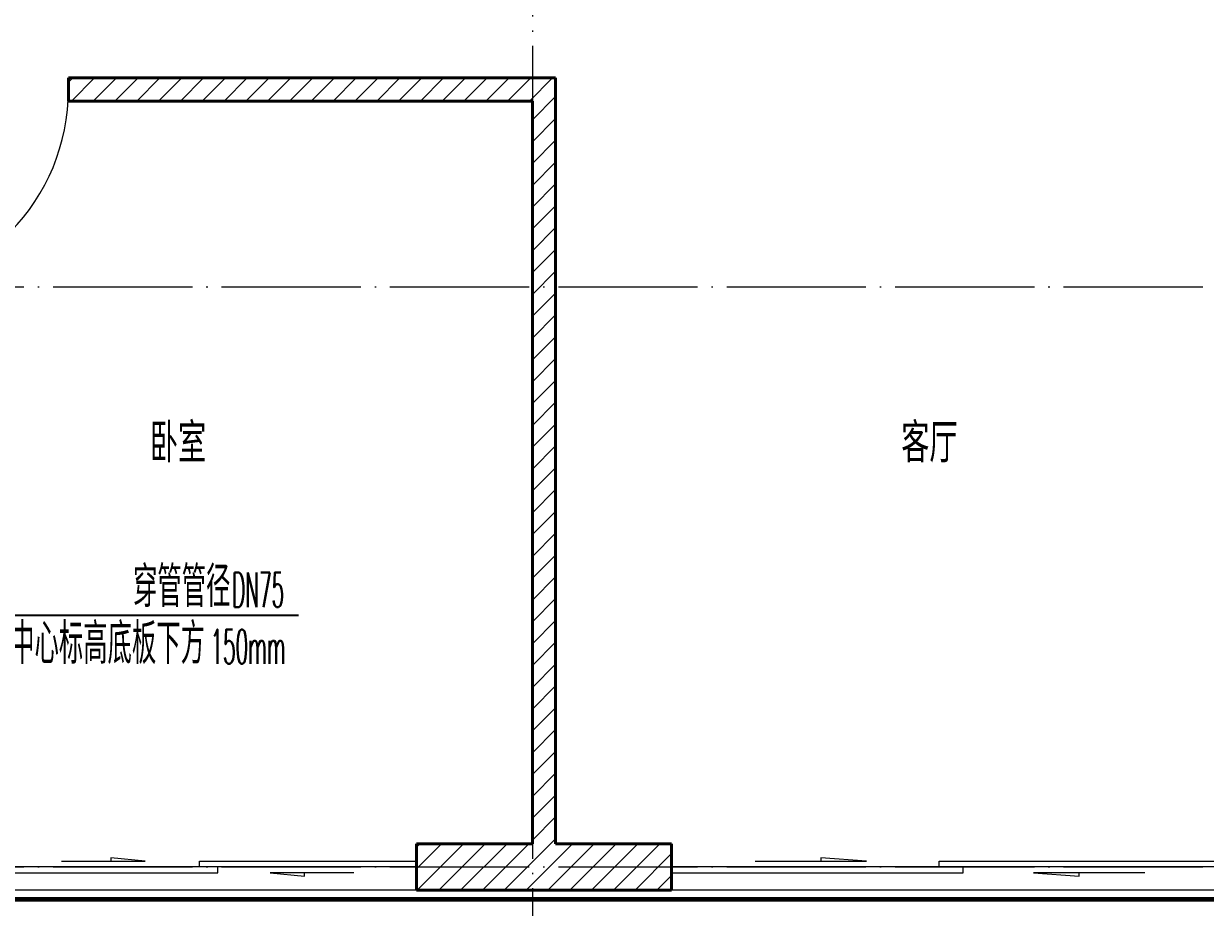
# Model space of a CAD drawing. Extents: x 27938 to 650306, y -92720 to 1524912.
# Drawn here: x 276523 to 281618, y 105432 to 109239 of the extents above; entities that cross this region are included whole.
import ezdxf

# ---------------------------------------------------------------- set-up
doc = ezdxf.new("R2010")
doc.units = 0
doc.header["$LTSCALE"] = 1000
doc.header["$MEASUREMENT"] = 0
doc.linetypes.add('DASH', pattern=[0.35, 0.25, -0.1])
doc.linetypes.add('DOTE', pattern=[2.42, 2, -0.2, 0.02, -0.2])
doc.layers.add('DIM_凝结', color=3, linetype='Continuous')
doc.layers.add('PUB_TEXT', color=4, linetype='Continuous')
for name, color, linetype, lineweight in [('DOTE', 19, 'DOTE', 9), ('PUB_HATCH', 8, 'Continuous', 9), ('WALL', 9, 'Continuous', 40), ('WINDOW', 8, 'Continuous', 15)]:
    doc.layers.add(name, color=color, linetype=linetype, lineweight=lineweight)
doc.styles.add('_TCH_DIM', font='SIMPLEX.shx', dxfattribs={"width": 0.6, "oblique": 10, "bigfont": 'hztxt.shx'})
doc.styles.get("Standard").update_dxf_attribs({"font": 'gbenor.shx', "bigfont": 'gbcbig.shx'})
pattern_1 = [(45, (0, 47.75), (-47.022601, 47.022601), [])]

# ---------------------------------------------------------------- blocks, each defined once
blk = doc.blocks.new('FGDGDRGSDGDG')
at = {"layer": 'DOTE', "linetype": 'DOTE', "ltscale": 0.3}
for p, q in [((496782.5, 529998.5), (496782.5, 513948.5)), ((488182.5, 520248.5), (546982.5, 520248.5)), ((488182.5, 517748.5), (546982.5, 517748.5))]:
    blk.add_line(p, q, dxfattribs=at)
blk = doc.blocks.new('$DorLib2D$00000131')
at = {"color": 0, "linetype": 'Continuous'}
for p, q in [((0.15, 0.125), (0.2319, 0.1973)), ((0.2319, 0.1973), (0.2319, 0.125)), ((-0.5, 0.125), (-0.5, 0)), ((0.0192, 0.125), (-0.5, 0.125)), ((0.0192, 0), (0.0192, 0.125)), ((0.35, 0.125), (0.15, 0.125)), ((-0.5, 0), (0.0192, 0)), ((-0.024, 0), (0.5, 0)), ((-0.024, -0.125), (-0.024, 0)), ((0.5, 0), (0.5, -0.125)), ((-0.35, -0.125), (-0.15, -0.125)), ((-0.2319, -0.1973), (-0.2319, -0.125)), ((-0.15, -0.125), (-0.2319, -0.1973)), ((0.5, -0.125), (-0.024, -0.125))]:
    blk.add_line(p, q, dxfattribs=at)
blk = doc.blocks.new('$DorLib2D$00000001')
for p, q in [((0.45, 0.975), (0.5, 0.975)), ((0.45, 0), (0.45, 0.975)), ((0.5, 0), (0.5, 0.975)), ((0.5, 0), (0.45, 0))]:
    blk.add_line(p, q)
at = {"lineweight": 13}
blk.add_arc((0.475, 0), 0.975, 91.4693, 180, dxfattribs=at)

msp = doc.modelspace()

# ---------------------------------------------------------------- hatches: boundary and pattern name
at = {"layer": 'PUB_HATCH'}
h = msp.add_hatch(dxfattribs=at)
h.set_pattern_fill('普通砖', color=256, scale=50, style=0)
h.set_pattern_definition(pattern_1)
h.paths.add_polyline_path([(278816.6, 109005.9), (276716.6, 109005.9), (276716.6, 108905.9), (278716.6, 108905.9)])
h = msp.add_hatch(dxfattribs=at)
h.set_pattern_fill('普通砖', color=256, scale=50, style=0)
h.set_pattern_definition(pattern_1)
h.paths.add_polyline_path([(278816.6, 109005.9), (278716.6, 108905.9), (278716.6, 105705.9), (278749.9, 105639.2), (278816.6, 105705.9)])
h = msp.add_hatch(dxfattribs=at)
h.set_pattern_fill('普通砖', color=256, scale=50, style=0)
h.set_pattern_definition(pattern_1)
h.paths.add_polyline_path([(278716.6, 105705.9), (278216.6, 105705.9), (278216.6, 105505.9), (278716.6, 105505.9), (278749.9, 105639.2)])
h = msp.add_hatch(dxfattribs=at)
h.set_pattern_fill('普通砖', color=256, scale=50, style=0)
h.set_pattern_definition(pattern_1)
h.paths.add_polyline_path([(278716.6, 105505.9), (279316.6, 105505.9), (279316.6, 105705.9), (278816.6, 105705.9), (278749.9, 105639.2)])

# ---------------------------------------------------------------- linework, layer by layer
at = {"color": 8, "linetype": 'DASH', "ltscale": 0.8, "const_width": 20}
msp.add_lwpolyline([(281776.7, 114145.9), (278576.8, 114145.8), (278576.8, 113145.9), (277056.8, 113145.9), (277057, 114146.2), (273776.8, 114145.8), (273776.8, 113145.9), (271976.7, 113145.9), (271976.8, 104865.9), (274956.8, 104865.9), (274956.8, 105465.9), (282476.7, 105465.9)], dxfattribs=at)
at = {"layer": 'DIM_凝结'}
msp.add_line((276421, 106690.3), (277708.2, 106690.3), dxfattribs=at)
at = {"layer": 'WALL', "color": 8}
for p, q in [((278816.6, 109005.9), (276716.6, 109005.9)), ((276716.6, 109005.9), (276716.6, 108905.9)), ((278816.6, 109005.9), (278816.6, 105705.9)), ((276716.6, 108905.9), (278716.6, 108905.9)), ((278716.6, 108905.9), (278716.6, 105705.9)), ((278716.6, 105705.9), (278216.6, 105705.9)), ((278216.6, 105705.9), (278216.6, 105505.9)), ((279316.6, 105705.9), (278816.6, 105705.9)), ((279316.6, 105505.9), (279316.6, 105705.9)), ((278216.6, 105505.9), (278716.6, 105505.9)), ((278716.6, 105505.9), (279316.6, 105505.9))]:
    msp.add_line(p, q, dxfattribs=at)
at = {"layer": 'WINDOW', "color": 8}
for p, q in [((278216.6, 105505.9), (276416.6, 105505.9)), ((281716.6, 105505.9), (279316.6, 105505.9))]:
    msp.add_line(p, q, dxfattribs=at)

# ---------------------------------------------------------------- block references
msp.add_blockref('FGDGDRGSDGDG', (-218065.9, -412142.6))
for name, p, xscale, yscale, zscale, rotation in [('$DorLib2D$00000001', (276266.6, 108955.9), -900, -900, -900, 1.247525101050602e-08), ('$DorLib2D$00000131', (277316.6, 105605.9), 1800, -200, 1800, 180), ('$DorLib2D$00000131', (280516.6, 105605.9), 2400, -200, 2400, 180)]:
    msp.add_blockref(name, p, dxfattribs=dict(at, xscale=xscale, yscale=yscale, zscale=zscale, rotation=rotation))

# ---------------------------------------------------------------- texts
at = {"layer": 'DIM_凝结', "color": 7, "style": '_TCH_DIM'}
for s, height, width, p in [('穿管管径', 175, 0.6, (276994.7, 106725.3)), ('DN75', 148.75, 0.423529, (277422, 106725.3)), ('管中心标高底板下方', 175, 0.6, (276360.1, 106480.3)), ('150mm', 148.75, 0.423529, (277328.9, 106480.3))]:
    msp.add_text(s, height=height, dxfattribs=dict(at, width=width)).set_placement(p)
at = {"layer": 'PUB_TEXT', "color": 8}
for s, p in [('卧室', (277067, 107348.3)), ('客厅', (280306.7, 107348.3))]:
    msp.add_text(s, height=168.79, dxfattribs=at).set_placement(p)

doc.saveas('drawing.dxf')
